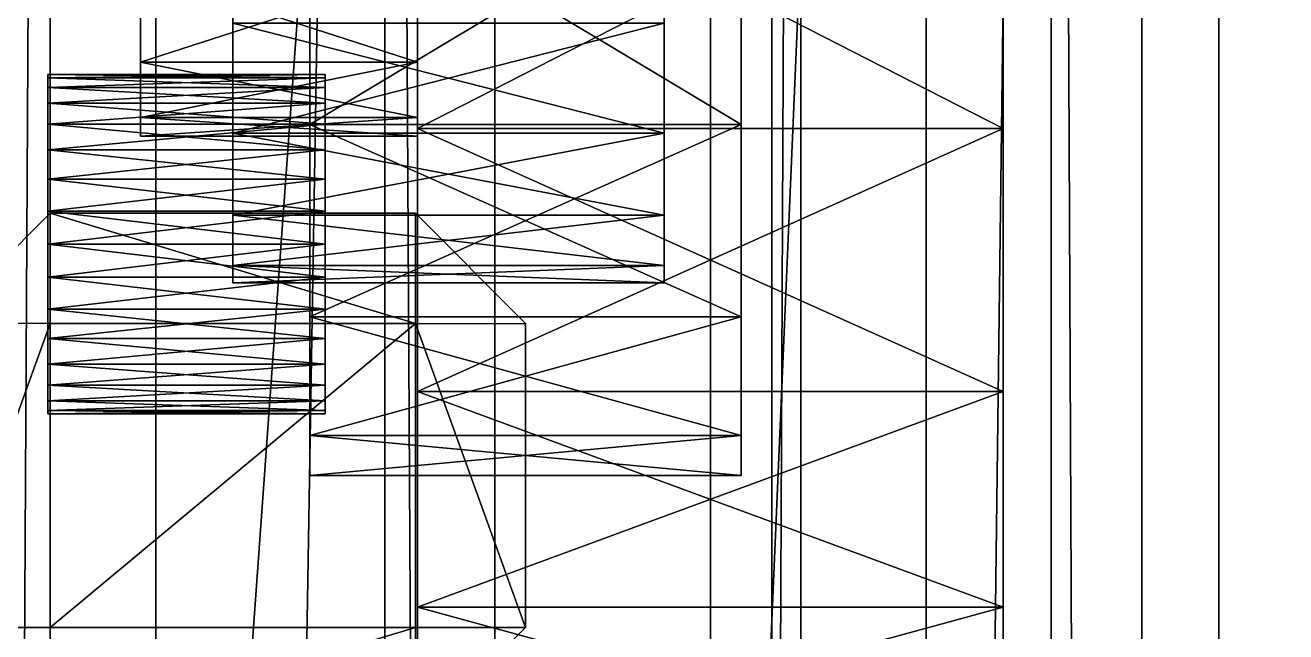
# Model space of a CAD drawing. Header units: millimetres. Extents: x -18 to 4450, y -985 to 970.
# Drawn here: x 47.5 to 129.3, y 349.9 to 389.2 of the extents above; entities that cross this region are included whole.
import ezdxf

# ---------------------------------------------------------------- set-up
doc = ezdxf.new("R2010")
doc.units = ezdxf.units.MM
for name, color, linetype in [('body__front_apron_lower_shadow', 8, 'CONTINUOUS'), ('body__hood_front_lip_shadow', 8, 'CONTINUOUS'), ('body__hood_front_rolled_lip_surface', 8, 'CONTINUOUS'), ('chassis__front_bumper', 250, 'CONTINUOUS'), ('chassis__front_bumper_swept_main_face', 250, 'CONTINUOUS'), ('chassis__front_right_tow_ring', 9, 'CONTINUOUS'), ('chassis__right_front_frame_horn_top_plate', 251, 'CONTINUOUS'), ('front_detail__front_grille_inset_rounded_surround_surface', 7, 'CONTINUOUS'), ('front_detail__headlamp_bezel_right', 9, 'CONTINUOUS'), ('front_detail__right_fog_lamp_drop_bracket', 251, 'CONTINUOUS'), ('front_detail__right_headlamp', 7, 'CONTINUOUS'), ('front_detail__right_headlamp_glass_highlight', 50, 'CONTINUOUS'), ('front_detail__right_headlamp_mount_screw_upper', 9, 'CONTINUOUS'), ('front_detail__white_grille_surround', 7, 'CONTINUOUS')]:
    doc.layers.add(name, color=color, linetype=linetype)

msp = doc.modelspace()

# ---------------------------------------------------------------- linework, layer by layer
at = {"layer": 'body__front_apron_lower_shadow'}
for points in [[(92, -634.119987, 715.879977), (92, -634.119987, 746.119976), (92, 634.119987, 746.119976)], [(92, -634.119987, 715.879977), (92, 634.119987, 746.119976), (92, 634.119987, 715.879977)], [(92, -634.119987, 715.879977), (97.879998, -634.119987, 709.999979), (97.879998, 634.119987, 709.999979)], [(92, -634.119987, 715.879977), (97.879998, 634.119987, 709.999979), (92, 634.119987, 715.879977)], [(92, -634.119987, 746.119976), (97.879998, -634.119987, 751.999974), (97.879998, 634.119987, 751.999974)], [(92, -634.119987, 746.119976), (97.879998, 634.119987, 751.999974), (92, 634.119987, 746.119976)], [(97.879998, -634.119987, 751.999974), (114.119999, -634.119987, 751.999974), (114.119999, 634.119987, 751.999974)], [(97.879998, -634.119987, 751.999974), (114.119999, 634.119987, 751.999974), (97.879998, 634.119987, 751.999974)], [(97.879998, -634.119987, 709.999979), (97.879998, 634.119987, 709.999979), (114.119999, 634.119987, 709.999979)], [(97.879998, -634.119987, 709.999979), (114.119999, 634.119987, 709.999979), (114.119999, -634.119987, 709.999979)], [(119.999997, -634.119987, 715.879977), (114.119999, -634.119987, 709.999979), (114.119999, 634.119987, 709.999979)], [(119.999997, -634.119987, 715.879977), (114.119999, 634.119987, 709.999979), (119.999997, 634.119987, 715.879977)], [(119.999997, -634.119987, 746.119976), (114.119999, -634.119987, 751.999974), (114.119999, 634.119987, 751.999974)], [(119.999997, -634.119987, 746.119976), (114.119999, 634.119987, 751.999974), (119.999997, 634.119987, 746.119976)], [(119.999997, -634.119987, 715.879977), (119.999997, 634.119987, 715.879977), (119.999997, 634.119987, 746.119976)], [(119.999997, -634.119987, 715.879977), (119.999997, 634.119987, 746.119976), (119.999997, -634.119987, 746.119976)]]:
    msp.add_3dface(points, dxfattribs=at)
at = {"layer": 'body__hood_front_lip_shadow'}
for points in [[(41.999999, -652.859986, 1229.140043), (49.139999, -652.859986, 1222.000003), (49.139999, 652.859986, 1222.000003)], [(41.999999, -652.859986, 1229.140043), (49.139999, 652.859986, 1222.000003), (41.999999, 652.859986, 1229.140043)], [(41.999999, -652.859986, 1248.860002), (49.139999, -652.859986, 1256.000042), (49.139999, 652.859986, 1256.000042)], [(41.999999, -652.859986, 1248.860002), (49.139999, 652.859986, 1256.000042), (41.999999, 652.859986, 1248.860002)], [(49.139999, -652.859986, 1256.000042), (70.859998, -652.859986, 1256.000042), (70.859998, 652.859986, 1256.000042)], [(49.139999, -652.859986, 1256.000042), (70.859998, 652.859986, 1256.000042), (49.139999, 652.859986, 1256.000042)], [(49.139999, -652.859986, 1222.000003), (49.139999, 652.859986, 1222.000003), (70.859998, 652.859986, 1222.000003)], [(49.139999, -652.859986, 1222.000003), (70.859998, 652.859986, 1222.000003), (70.859998, -652.859986, 1222.000003)], [(78.000002, -652.859986, 1229.140043), (70.859998, -652.859986, 1222.000003), (70.859998, 652.859986, 1222.000003)], [(78.000002, -652.859986, 1229.140043), (70.859998, 652.859986, 1222.000003), (78.000002, 652.859986, 1229.140043)], [(78.000002, -652.859986, 1248.860002), (70.859998, -652.859986, 1256.000042), (70.859998, 652.859986, 1256.000042)], [(78.000002, -652.859986, 1248.860002), (70.859998, 652.859986, 1256.000042), (78.000002, 652.859986, 1248.860002)], [(78.000002, -652.859986, 1229.140043), (78.000002, 652.859986, 1229.140043), (78.000002, 652.859986, 1248.860002)], [(78.000002, -652.859986, 1229.140043), (78.000002, 652.859986, 1248.860002), (78.000002, -652.859986, 1248.860002)]]:
    msp.add_3dface(points, dxfattribs=at)
at = {"layer": 'body__hood_front_rolled_lip_surface'}
for points in [[(96.000001, -610.000014, 1203.999996), (96.000001, 610.000014, 1203.999996), (150.000006, 610.000014, 1218.000054)], [(96.000001, -610.000014, 1203.999996), (150.000006, 610.000014, 1218.000054), (150.000006, -610.000014, 1218.000054)], [(96.000001, -610.000014, 1248.000026), (150.000006, -610.000014, 1253.999949), (150.000006, 610.000014, 1253.999949)], [(96.000001, -610.000014, 1248.000026), (150.000006, 610.000014, 1253.999949), (96.000001, 610.000014, 1248.000026)], [(96.000001, -610.000014, 1203.999996), (96.000001, -610.000014, 1248.000026), (96.000001, 610.000014, 1248.000026)], [(96.000001, -610.000014, 1203.999996), (96.000001, 610.000014, 1248.000026), (96.000001, 610.000014, 1203.999996)]]:
    msp.add_3dface(points, dxfattribs=at)
at = {"layer": 'chassis__front_bumper'}
for points in [[(29.999999, -800.000012, 644.999981), (174.999997, -800.000012, 644.999981), (174.999997, 800.000012, 644.999981)], [(29.999999, -800.000012, 644.999981), (174.999997, 800.000012, 644.999981), (29.999999, 800.000012, 644.999981)], [(29.999999, -800.000012, 524.999976), (29.999999, 800.000012, 524.999976), (174.999997, 800.000012, 524.999976)], [(29.999999, -800.000012, 524.999976), (174.999997, 800.000012, 524.999976), (174.999997, -800.000012, 524.999976)]]:
    msp.add_3dface(points, dxfattribs=at)
at = {"layer": 'chassis__front_bumper_swept_main_face'}
for points in [[(-17.999999, -759.99999, 483.999997), (-17.999999, 759.99999, 483.999997), (92, 759.99999, 519.999981)], [(-17.999999, -759.99999, 483.999997), (92, 759.99999, 519.999981), (92, -759.99999, 519.999981)], [(-17.999999, -759.99999, 607.99998), (92, -759.99999, 620.000005), (92, 759.99999, 620.000005)], [(-17.999999, -759.99999, 607.99998), (92, 759.99999, 620.000005), (-17.999999, 759.99999, 607.99998)], [(92, 759.99999, 519.999981), (92, 759.99999, 620.000005), (92, -759.99999, 620.000005)], [(92, 759.99999, 519.999981), (92, -759.99999, 620.000005), (92, -759.99999, 519.999981)]]:
    msp.add_3dface(points, dxfattribs=at)
at = {"layer": 'chassis__front_right_tow_ring'}
for points in [[(61.000001, 430.000007, 449.999988), (61.000001, 382.190496, 481.945276), (61.000001, 389.341354, 490.658641)], [(61.000001, 430.000007, 449.999988), (61.000001, 376.87692, 472.004294), (61.000001, 382.190496, 481.945276)], [(61.000001, 430.000007, 449.999988), (61.000001, 373.604834, 461.217701), (61.000001, 376.87692, 472.004294)], [(61.000001, 430.000007, 449.999988), (61.000001, 372.500002, 449.999988), (61.000001, 373.604834, 461.217701)], [(61.000001, 430.000007, 449.999988), (61.000001, 373.604834, 438.782305), (61.000001, 372.500002, 449.999988)], [(61.000001, 430.000007, 449.999988), (61.000001, 376.87692, 427.995712), (61.000001, 373.604834, 438.782305)], [(61.000001, 430.000007, 449.999988), (61.000001, 382.190496, 418.0547), (61.000001, 376.87692, 427.995712)], [(61.000001, 430.000007, 449.999988), (61.000001, 389.341354, 409.341365), (61.000001, 382.190496, 418.0547)], [(89.000002, 430.000007, 449.999988), (89.000002, 389.341354, 490.658641), (89.000002, 382.190496, 481.945276)], [(89.000002, 430.000007, 449.999988), (89.000002, 382.190496, 481.945276), (89.000002, 376.87692, 472.004294)], [(89.000002, 430.000007, 449.999988), (89.000002, 376.87692, 472.004294), (89.000002, 373.604834, 461.217701)], [(89.000002, 430.000007, 449.999988), (89.000002, 373.604834, 461.217701), (89.000002, 372.500002, 449.999988)], [(89.000002, 430.000007, 449.999988), (89.000002, 372.500002, 449.999988), (89.000002, 373.604834, 438.782305)], [(89.000002, 430.000007, 449.999988), (89.000002, 373.604834, 438.782305), (89.000002, 376.87692, 427.995712)], [(89.000002, 430.000007, 449.999988), (89.000002, 376.87692, 427.995712), (89.000002, 382.190496, 418.0547)], [(89.000002, 430.000007, 449.999988), (89.000002, 382.190496, 418.0547), (89.000002, 389.341354, 409.341365)], [(61.000001, 389.341354, 490.658641), (89.000002, 389.341354, 490.658641), (89.000002, 382.190496, 481.945276)], [(61.000001, 389.341354, 490.658641), (89.000002, 382.190496, 481.945276), (61.000001, 382.190496, 481.945276)], [(61.000001, 382.190496, 418.0547), (89.000002, 382.190496, 418.0547), (89.000002, 389.341354, 409.341365)], [(61.000001, 382.190496, 418.0547), (89.000002, 389.341354, 409.341365), (61.000001, 389.341354, 409.341365)], [(61.000001, 382.190496, 481.945276), (89.000002, 382.190496, 481.945276), (89.000002, 376.87692, 472.004294)], [(61.000001, 382.190496, 481.945276), (89.000002, 376.87692, 472.004294), (61.000001, 376.87692, 472.004294)], [(61.000001, 376.87692, 427.995712), (89.000002, 376.87692, 427.995712), (89.000002, 382.190496, 418.0547)], [(61.000001, 376.87692, 427.995712), (89.000002, 382.190496, 418.0547), (61.000001, 382.190496, 418.0547)], [(61.000001, 376.87692, 472.004294), (89.000002, 376.87692, 472.004294), (89.000002, 373.604834, 461.217701)], [(61.000001, 376.87692, 472.004294), (89.000002, 373.604834, 461.217701), (61.000001, 373.604834, 461.217701)], [(61.000001, 373.604834, 438.782305), (89.000002, 373.604834, 438.782305), (89.000002, 376.87692, 427.995712)], [(61.000001, 373.604834, 438.782305), (89.000002, 376.87692, 427.995712), (61.000001, 376.87692, 427.995712)], [(61.000001, 373.604834, 461.217701), (89.000002, 373.604834, 461.217701), (89.000002, 372.500002, 449.999988)], [(61.000001, 373.604834, 461.217701), (89.000002, 372.500002, 449.999988), (61.000001, 372.500002, 449.999988)], [(61.000001, 372.500002, 449.999988), (89.000002, 372.500002, 449.999988), (89.000002, 373.604834, 438.782305)], [(61.000001, 372.500002, 449.999988), (89.000002, 373.604834, 438.782305), (61.000001, 373.604834, 438.782305)]]:
    msp.add_3dface(points, dxfattribs=at)
at = {"layer": 'chassis__right_front_frame_horn_top_plate'}
for points in [[(119.999997, 342.500001, 555.000007), (119.999997, 342.500001, 578.999996), (119.999997, 437.5, 578.999996)], [(119.999997, 342.500001, 555.000007), (119.999997, 437.5, 578.999996), (119.999997, 437.5, 555.000007)], [(119.999997, 342.500001, 578.999996), (620.000005, 342.500001, 578.999996), (620.000005, 437.5, 578.999996)], [(119.999997, 342.500001, 578.999996), (620.000005, 437.5, 578.999996), (119.999997, 437.5, 578.999996)], [(119.999997, 342.500001, 555.000007), (119.999997, 437.5, 555.000007), (620.000005, 437.5, 555.000007)], [(119.999997, 342.500001, 555.000007), (620.000005, 437.5, 555.000007), (620.000005, 342.500001, 555.000007)]]:
    msp.add_3dface(points, dxfattribs=at)
at = {"layer": 'front_detail__front_grille_inset_rounded_surround_surface'}
for points in [[(56.000002, -584.999979, 801.999986), (56.000002, 584.999979, 801.999986), (105.999999, 584.999979, 819.999993)], [(56.000002, -584.999979, 801.999986), (105.999999, 584.999979, 819.999993), (105.999999, -584.999979, 819.999993)], [(56.000002, -584.999979, 1125), (105.999999, -584.999979, 1100.000024), (105.999999, 584.999979, 1100.000024)], [(56.000002, -584.999979, 1125), (105.999999, 584.999979, 1100.000024), (56.000002, 584.999979, 1125)], [(56.000002, -584.999979, 801.999986), (56.000002, -584.999979, 1125), (56.000002, 584.999979, 1125)], [(56.000002, -584.999979, 801.999986), (56.000002, 584.999979, 1125), (56.000002, 584.999979, 801.999986)], [(105.999999, 584.999979, 819.999993), (105.999999, 584.999979, 1100.000024), (105.999999, -584.999979, 1100.000024)], [(105.999999, 584.999979, 819.999993), (105.999999, -584.999979, 1100.000024), (105.999999, -584.999979, 819.999993)]]:
    msp.add_3dface(points, dxfattribs=at)
at = {"layer": 'front_detail__headlamp_bezel_right'}
for points in [[(66, 495.000005, 985.000014), (66, 382.751614, 1060.001969), (66, 399.540573, 1080.459356)], [(66, 495.000005, 985.000014), (66, 370.276272, 1036.662221), (66, 382.751614, 1060.001969)], [(66, 495.000005, 985.000014), (66, 362.593979, 1011.337161), (66, 370.276272, 1036.662221)], [(66, 495.000005, 985.000014), (66, 360.000014, 985.000014), (66, 362.593979, 1011.337161)], [(66, 495.000005, 985.000014), (66, 362.593979, 958.662808), (66, 360.000014, 985.000014)], [(66, 495.000005, 985.000014), (66, 370.276272, 933.337748), (66, 362.593979, 958.662808)], [(66, 495.000005, 985.000014), (66, 382.751614, 909.998), (66, 370.276272, 933.337748)], [(66, 495.000005, 985.000014), (66, 399.540573, 889.540613), (66, 382.751614, 909.998)], [(93.999997, 495.000005, 985.000014), (93.999997, 399.540573, 1080.459356), (93.999997, 382.751614, 1060.001969)], [(93.999997, 495.000005, 985.000014), (93.999997, 382.751614, 1060.001969), (93.999997, 370.276272, 1036.662221)], [(93.999997, 495.000005, 985.000014), (93.999997, 370.276272, 1036.662221), (93.999997, 362.593979, 1011.337161)], [(93.999997, 495.000005, 985.000014), (93.999997, 362.593979, 1011.337161), (93.999997, 360.000014, 985.000014)], [(93.999997, 495.000005, 985.000014), (93.999997, 360.000014, 985.000014), (93.999997, 362.593979, 958.662808)], [(93.999997, 495.000005, 985.000014), (93.999997, 362.593979, 958.662808), (93.999997, 370.276272, 933.337748)], [(93.999997, 495.000005, 985.000014), (93.999997, 370.276272, 933.337748), (93.999997, 382.751614, 909.998)], [(93.999997, 495.000005, 985.000014), (93.999997, 382.751614, 909.998), (93.999997, 399.540573, 889.540613)], [(66, 399.540573, 1080.459356), (93.999997, 399.540573, 1080.459356), (93.999997, 382.751614, 1060.001969)], [(66, 399.540573, 1080.459356), (93.999997, 382.751614, 1060.001969), (66, 382.751614, 1060.001969)], [(66, 382.751614, 909.998), (93.999997, 382.751614, 909.998), (93.999997, 399.540573, 889.540613)], [(66, 382.751614, 909.998), (93.999997, 399.540573, 889.540613), (66, 399.540573, 889.540613)], [(66, 382.751614, 1060.001969), (93.999997, 382.751614, 1060.001969), (93.999997, 370.276272, 1036.662221)], [(66, 382.751614, 1060.001969), (93.999997, 370.276272, 1036.662221), (66, 370.276272, 1036.662221)], [(66, 370.276272, 933.337748), (93.999997, 370.276272, 933.337748), (93.999997, 382.751614, 909.998)], [(66, 370.276272, 933.337748), (93.999997, 382.751614, 909.998), (66, 382.751614, 909.998)], [(66, 370.276272, 1036.662221), (93.999997, 370.276272, 1036.662221), (93.999997, 362.593979, 1011.337161)], [(66, 370.276272, 1036.662221), (93.999997, 362.593979, 1011.337161), (66, 362.593979, 1011.337161)], [(66, 362.593979, 958.662808), (93.999997, 362.593979, 958.662808), (93.999997, 370.276272, 933.337748)], [(66, 362.593979, 958.662808), (93.999997, 370.276272, 933.337748), (66, 370.276272, 933.337748)], [(66, 362.593979, 1011.337161), (93.999997, 362.593979, 1011.337161), (93.999997, 360.000014, 985.000014)], [(66, 362.593979, 1011.337161), (93.999997, 360.000014, 985.000014), (66, 360.000014, 985.000014)], [(66, 360.000014, 985.000014), (93.999997, 360.000014, 985.000014), (93.999997, 362.593979, 958.662808)], [(66, 360.000014, 985.000014), (93.999997, 362.593979, 958.662808), (66, 362.593979, 958.662808)]]:
    msp.add_3dface(points, dxfattribs=at)
at = {"layer": 'front_detail__right_fog_lamp_drop_bracket'}
for points in [[(41.999999, 369.859993, 555.140018), (49.139999, 377.000004, 555.140018), (49.139999, 377.000004, 625.859976)], [(41.999999, 369.859993, 555.140018), (49.139999, 377.000004, 625.859976), (41.999999, 369.859993, 625.859976)], [(41.999999, 369.859993, 555.140018), (49.139999, 377.000004, 555.140018), (49.139999, 369.859993, 547.999978)], [(41.999999, 369.859993, 625.859976), (49.139999, 377.000004, 625.859976), (49.139999, 369.859993, 633.000016)], [(49.139999, 377.000004, 555.140018), (49.139999, 377.000004, 625.859976), (72.860003, 377.000004, 625.859976)], [(49.139999, 377.000004, 555.140018), (72.860003, 377.000004, 625.859976), (72.860003, 377.000004, 555.140018)], [(49.139999, 377.000004, 555.140018), (49.139999, 369.859993, 547.999978), (72.860003, 369.859993, 547.999978)], [(49.139999, 377.000004, 555.140018), (72.860003, 369.859993, 547.999978), (72.860003, 377.000004, 555.140018)], [(49.139999, 377.000004, 625.859976), (49.139999, 369.859993, 633.000016), (72.860003, 369.859993, 633.000016)], [(49.139999, 377.000004, 625.859976), (72.860003, 369.859993, 633.000016), (72.860003, 377.000004, 625.859976)], [(79.999998, 369.859993, 555.140018), (72.860003, 377.000004, 555.140018), (72.860003, 377.000004, 625.859976)], [(79.999998, 369.859993, 555.140018), (72.860003, 377.000004, 625.859976), (79.999998, 369.859993, 625.859976)], [(79.999998, 369.859993, 555.140018), (72.860003, 377.000004, 555.140018), (72.860003, 369.859993, 547.999978)], [(79.999998, 369.859993, 625.859976), (72.860003, 377.000004, 625.859976), (72.860003, 369.859993, 633.000016)], [(41.999999, 350.140005, 555.140018), (49.139999, 350.140005, 547.999978), (49.139999, 369.859993, 547.999978)], [(41.999999, 350.140005, 555.140018), (49.139999, 369.859993, 547.999978), (41.999999, 369.859993, 555.140018)], [(41.999999, 350.140005, 625.859976), (49.139999, 350.140005, 633.000016), (49.139999, 369.859993, 633.000016)], [(41.999999, 350.140005, 625.859976), (49.139999, 369.859993, 633.000016), (41.999999, 369.859993, 625.859976)], [(49.139999, 350.140005, 633.000016), (72.860003, 350.140005, 633.000016), (72.860003, 369.859993, 633.000016)], [(49.139999, 350.140005, 633.000016), (72.860003, 369.859993, 633.000016), (49.139999, 369.859993, 633.000016)], [(49.139999, 350.140005, 547.999978), (49.139999, 369.859993, 547.999978), (72.860003, 369.859993, 547.999978)], [(49.139999, 350.140005, 547.999978), (72.860003, 369.859993, 547.999978), (72.860003, 350.140005, 547.999978)], [(79.999998, 350.140005, 555.140018), (72.860003, 350.140005, 547.999978), (72.860003, 369.859993, 547.999978)], [(79.999998, 350.140005, 555.140018), (72.860003, 369.859993, 547.999978), (79.999998, 369.859993, 555.140018)], [(79.999998, 350.140005, 625.859976), (72.860003, 350.140005, 633.000016), (72.860003, 369.859993, 633.000016)], [(79.999998, 350.140005, 625.859976), (72.860003, 369.859993, 633.000016), (79.999998, 369.859993, 625.859976)], [(79.999998, 350.140005, 555.140018), (79.999998, 369.859993, 555.140018), (79.999998, 369.859993, 625.859976)], [(79.999998, 350.140005, 555.140018), (79.999998, 369.859993, 625.859976), (79.999998, 350.140005, 625.859976)], [(41.999999, 350.140005, 555.140018), (49.139999, 342.999995, 555.140018), (49.139999, 342.999995, 625.859976)], [(41.999999, 350.140005, 555.140018), (49.139999, 342.999995, 625.859976), (41.999999, 350.140005, 625.859976)], [(41.999999, 350.140005, 555.140018), (49.139999, 342.999995, 555.140018), (49.139999, 350.140005, 547.999978)], [(41.999999, 350.140005, 625.859976), (49.139999, 342.999995, 625.859976), (49.139999, 350.140005, 633.000016)], [(49.139999, 342.999995, 555.140018), (49.139999, 350.140005, 547.999978), (72.860003, 350.140005, 547.999978)], [(49.139999, 342.999995, 555.140018), (72.860003, 350.140005, 547.999978), (72.860003, 342.999995, 555.140018)], [(49.139999, 342.999995, 625.859976), (49.139999, 350.140005, 633.000016), (72.860003, 350.140005, 633.000016)], [(49.139999, 342.999995, 625.859976), (72.860003, 350.140005, 633.000016), (72.860003, 342.999995, 625.859976)], [(79.999998, 350.140005, 555.140018), (72.860003, 342.999995, 555.140018), (72.860003, 342.999995, 625.859976)], [(79.999998, 350.140005, 555.140018), (72.860003, 342.999995, 625.859976), (79.999998, 350.140005, 625.859976)], [(79.999998, 350.140005, 555.140018), (72.860003, 342.999995, 555.140018), (72.860003, 350.140005, 547.999978)], [(79.999998, 350.140005, 625.859976), (72.860003, 342.999995, 625.859976), (72.860003, 350.140005, 633.000016)]]:
    msp.add_3dface(points, dxfattribs=at)
at = {"layer": 'front_detail__right_headlamp'}
for points in [[(72.999999, 444.999993, 985.000014), (72.999999, 382.498354, 1078.540325), (72.999999, 401.948124, 1088.936448)], [(72.999999, 444.999993, 985.000014), (72.999999, 365.450501, 1064.549565), (72.999999, 382.498354, 1078.540325)], [(72.999999, 444.999993, 985.000014), (72.999999, 351.459682, 1047.501683), (72.999999, 365.450501, 1064.549565)], [(72.999999, 444.999993, 985.000014), (72.999999, 341.063559, 1028.051853), (72.999999, 351.459682, 1047.501683)], [(72.999999, 444.999993, 985.000014), (72.999999, 334.661663, 1006.947637), (72.999999, 341.063559, 1028.051853)], [(72.999999, 444.999993, 985.000014), (72.999999, 332.500011, 985.000014), (72.999999, 334.661663, 1006.947637)], [(72.999999, 444.999993, 985.000014), (72.999999, 334.661663, 963.052332), (72.999999, 332.500011, 985.000014)], [(72.999999, 444.999993, 985.000014), (72.999999, 341.063559, 941.948116), (72.999999, 334.661663, 963.052332)], [(72.999999, 444.999993, 985.000014), (72.999999, 351.459682, 922.498345), (72.999999, 341.063559, 941.948116)], [(72.999999, 444.999993, 985.000014), (72.999999, 365.450501, 905.450463), (72.999999, 351.459682, 922.498345)], [(72.999999, 444.999993, 985.000014), (72.999999, 382.498354, 891.459644), (72.999999, 365.450501, 905.450463)], [(72.999999, 444.999993, 985.000014), (72.999999, 401.948124, 881.063581), (72.999999, 382.498354, 891.459644)], [(111.000001, 444.999993, 985.000014), (111.000001, 401.948124, 1088.936448), (111.000001, 382.498354, 1078.540325)], [(111.000001, 444.999993, 985.000014), (111.000001, 382.498354, 1078.540325), (111.000001, 365.450501, 1064.549565)], [(111.000001, 444.999993, 985.000014), (111.000001, 365.450501, 1064.549565), (111.000001, 351.459682, 1047.501683)], [(111.000001, 444.999993, 985.000014), (111.000001, 351.459682, 1047.501683), (111.000001, 341.063559, 1028.051853)], [(111.000001, 444.999993, 985.000014), (111.000001, 341.063559, 1028.051853), (111.000001, 334.661663, 1006.947637)], [(111.000001, 444.999993, 985.000014), (111.000001, 334.661663, 1006.947637), (111.000001, 332.500011, 985.000014)], [(111.000001, 444.999993, 985.000014), (111.000001, 332.500011, 985.000014), (111.000001, 334.661663, 963.052332)], [(111.000001, 444.999993, 985.000014), (111.000001, 334.661663, 963.052332), (111.000001, 341.063559, 941.948116)], [(111.000001, 444.999993, 985.000014), (111.000001, 341.063559, 941.948116), (111.000001, 351.459682, 922.498345)], [(111.000001, 444.999993, 985.000014), (111.000001, 351.459682, 922.498345), (111.000001, 365.450501, 905.450463)], [(111.000001, 444.999993, 985.000014), (111.000001, 365.450501, 905.450463), (111.000001, 382.498354, 891.459644)], [(111.000001, 444.999993, 985.000014), (111.000001, 382.498354, 891.459644), (111.000001, 401.948124, 881.063581)], [(72.999999, 401.948124, 1088.936448), (111.000001, 401.948124, 1088.936448), (111.000001, 382.498354, 1078.540325)], [(72.999999, 401.948124, 1088.936448), (111.000001, 382.498354, 1078.540325), (72.999999, 382.498354, 1078.540325)], [(72.999999, 382.498354, 891.459644), (111.000001, 382.498354, 891.459644), (111.000001, 401.948124, 881.063581)], [(72.999999, 382.498354, 891.459644), (111.000001, 401.948124, 881.063581), (72.999999, 401.948124, 881.063581)], [(72.999999, 382.498354, 1078.540325), (111.000001, 382.498354, 1078.540325), (111.000001, 365.450501, 1064.549565)], [(72.999999, 382.498354, 1078.540325), (111.000001, 365.450501, 1064.549565), (72.999999, 365.450501, 1064.549565)], [(72.999999, 365.450501, 905.450463), (111.000001, 365.450501, 905.450463), (111.000001, 382.498354, 891.459644)], [(72.999999, 365.450501, 905.450463), (111.000001, 382.498354, 891.459644), (72.999999, 382.498354, 891.459644)], [(72.999999, 365.450501, 1064.549565), (111.000001, 365.450501, 1064.549565), (111.000001, 351.459682, 1047.501683)], [(72.999999, 365.450501, 1064.549565), (111.000001, 351.459682, 1047.501683), (72.999999, 351.459682, 1047.501683)], [(72.999999, 351.459682, 922.498345), (111.000001, 351.459682, 922.498345), (111.000001, 365.450501, 905.450463)], [(72.999999, 351.459682, 922.498345), (111.000001, 365.450501, 905.450463), (72.999999, 365.450501, 905.450463)], [(72.999999, 351.459682, 1047.501683), (111.000001, 351.459682, 1047.501683), (111.000001, 341.063559, 1028.051853)], [(72.999999, 351.459682, 1047.501683), (111.000001, 341.063559, 1028.051853), (72.999999, 341.063559, 1028.051853)], [(72.999999, 341.063559, 941.948116), (111.000001, 341.063559, 941.948116), (111.000001, 351.459682, 922.498345)], [(72.999999, 341.063559, 941.948116), (111.000001, 351.459682, 922.498345), (72.999999, 351.459682, 922.498345)]]:
    msp.add_3dface(points, dxfattribs=at)
at = {"layer": 'front_detail__right_headlamp_glass_highlight'}
for points in [[(55, 444.999993, 1034.999967), (55, 386.79558, 1059.109092), (55, 392.617404, 1070.000887)], [(55, 444.999993, 1034.999967), (55, 383.21054, 1047.290683), (55, 386.79558, 1059.109092)], [(55, 444.999993, 1034.999967), (55, 381.999999, 1034.999967), (55, 383.21054, 1047.290683)], [(55, 444.999993, 1034.999967), (55, 383.21054, 1022.70925), (55, 381.999999, 1034.999967)], [(55, 444.999993, 1034.999967), (55, 386.79558, 1010.890961), (55, 383.21054, 1022.70925)], [(55, 444.999993, 1034.999967), (55, 392.617404, 999.999046), (55, 386.79558, 1010.890961)], [(72.999999, 444.999993, 1034.999967), (72.999999, 392.617404, 1070.000887), (72.999999, 386.79558, 1059.109092)], [(72.999999, 444.999993, 1034.999967), (72.999999, 386.79558, 1059.109092), (72.999999, 383.21054, 1047.290683)], [(72.999999, 444.999993, 1034.999967), (72.999999, 383.21054, 1047.290683), (72.999999, 381.999999, 1034.999967)], [(72.999999, 444.999993, 1034.999967), (72.999999, 381.999999, 1034.999967), (72.999999, 383.21054, 1022.70925)], [(72.999999, 444.999993, 1034.999967), (72.999999, 383.21054, 1022.70925), (72.999999, 386.79558, 1010.890961)], [(72.999999, 444.999993, 1034.999967), (72.999999, 386.79558, 1010.890961), (72.999999, 392.617404, 999.999046)], [(55, 392.617404, 1070.000887), (72.999999, 392.617404, 1070.000887), (72.999999, 386.79558, 1059.109092)], [(55, 392.617404, 1070.000887), (72.999999, 386.79558, 1059.109092), (55, 386.79558, 1059.109092)], [(55, 386.79558, 1010.890961), (72.999999, 386.79558, 1010.890961), (72.999999, 392.617404, 999.999046)], [(55, 386.79558, 1010.890961), (72.999999, 392.617404, 999.999046), (55, 392.617404, 999.999046)], [(55, 386.79558, 1059.109092), (72.999999, 386.79558, 1059.109092), (72.999999, 383.21054, 1047.290683)], [(55, 386.79558, 1059.109092), (72.999999, 383.21054, 1047.290683), (55, 383.21054, 1047.290683)], [(55, 383.21054, 1022.70925), (72.999999, 383.21054, 1022.70925), (72.999999, 386.79558, 1010.890961)], [(55, 383.21054, 1022.70925), (72.999999, 386.79558, 1010.890961), (55, 386.79558, 1010.890961)], [(55, 383.21054, 1047.290683), (72.999999, 383.21054, 1047.290683), (72.999999, 381.999999, 1034.999967)], [(55, 383.21054, 1047.290683), (72.999999, 381.999999, 1034.999967), (55, 381.999999, 1034.999967)], [(55, 381.999999, 1034.999967), (72.999999, 381.999999, 1034.999967), (72.999999, 383.21054, 1022.70925)], [(55, 381.999999, 1034.999967), (72.999999, 383.21054, 1022.70925), (55, 383.21054, 1022.70925)]]:
    msp.add_3dface(points, dxfattribs=at)
at = {"layer": 'front_detail__right_headlamp_mount_screw_upper'}
for points in [[(48.999999, 386.000007, 1093.999982), (67.000002, 386.000007, 1093.999982), (67.000002, 385.788649, 1096.145988)], [(48.999999, 386.000007, 1093.999982), (67.000002, 385.788649, 1096.145988), (48.999999, 385.788649, 1096.145988)], [(48.999999, 375, 1093.999982), (48.999999, 385.788649, 1096.145988), (48.999999, 386.000007, 1093.999982)], [(48.999999, 385.788649, 1091.853976), (67.000002, 385.788649, 1091.853976), (67.000002, 386.000007, 1093.999982)], [(48.999999, 385.788649, 1091.853976), (67.000002, 386.000007, 1093.999982), (48.999999, 386.000007, 1093.999982)], [(48.999999, 375, 1093.999982), (48.999999, 386.000007, 1093.999982), (48.999999, 385.788649, 1091.853976)], [(48.999999, 385.788649, 1096.145988), (67.000002, 385.788649, 1096.145988), (67.000002, 385.162681, 1098.2095)], [(48.999999, 385.788649, 1096.145988), (67.000002, 385.162681, 1098.2095), (48.999999, 385.162681, 1098.2095)], [(48.999999, 375, 1093.999982), (48.999999, 385.162681, 1098.2095), (48.999999, 385.788649, 1096.145988)], [(48.999999, 385.162681, 1089.790463), (67.000002, 385.162681, 1089.790463), (67.000002, 385.788649, 1091.853976)], [(48.999999, 385.162681, 1089.790463), (67.000002, 385.788649, 1091.853976), (48.999999, 385.788649, 1091.853976)], [(48.999999, 375, 1093.999982), (48.999999, 385.788649, 1091.853976), (48.999999, 385.162681, 1089.790463)], [(67.000002, 375, 1093.999982), (67.000002, 386.000007, 1093.999982), (67.000002, 385.788649, 1096.145988)], [(67.000002, 375, 1093.999982), (67.000002, 385.788649, 1091.853976), (67.000002, 386.000007, 1093.999982)], [(67.000002, 375, 1093.999982), (67.000002, 385.788649, 1096.145988), (67.000002, 385.162681, 1098.2095)], [(67.000002, 375, 1093.999982), (67.000002, 385.162681, 1089.790463), (67.000002, 385.788649, 1091.853976)], [(48.999999, 385.162681, 1098.2095), (67.000002, 385.162681, 1098.2095), (67.000002, 384.146154, 1100.111246)], [(48.999999, 385.162681, 1098.2095), (67.000002, 384.146154, 1100.111246), (48.999999, 384.146154, 1100.111246)], [(48.999999, 375, 1093.999982), (48.999999, 384.146154, 1100.111246), (48.999999, 385.162681, 1098.2095)], [(48.999999, 384.146154, 1087.888718), (67.000002, 384.146154, 1087.888718), (67.000002, 385.162681, 1089.790463)], [(48.999999, 384.146154, 1087.888718), (67.000002, 385.162681, 1089.790463), (48.999999, 385.162681, 1089.790463)], [(48.999999, 375, 1093.999982), (48.999999, 385.162681, 1089.790463), (48.999999, 384.146154, 1087.888718)], [(67.000002, 375, 1093.999982), (67.000002, 385.162681, 1098.2095), (67.000002, 384.146154, 1100.111246)], [(67.000002, 375, 1093.999982), (67.000002, 384.146154, 1087.888718), (67.000002, 385.162681, 1089.790463)], [(48.999999, 384.146154, 1100.111246), (67.000002, 384.146154, 1100.111246), (67.000002, 382.778168, 1101.77815)], [(48.999999, 384.146154, 1100.111246), (67.000002, 382.778168, 1101.77815), (48.999999, 382.778168, 1101.77815)], [(48.999999, 375, 1093.999982), (48.999999, 382.778168, 1101.77815), (48.999999, 384.146154, 1100.111246)], [(48.999999, 382.778168, 1086.221814), (67.000002, 382.778168, 1086.221814), (67.000002, 384.146154, 1087.888718)], [(48.999999, 382.778168, 1086.221814), (67.000002, 384.146154, 1087.888718), (48.999999, 384.146154, 1087.888718)], [(48.999999, 375, 1093.999982), (48.999999, 384.146154, 1087.888718), (48.999999, 382.778168, 1086.221814)], [(67.000002, 375, 1093.999982), (67.000002, 384.146154, 1100.111246), (67.000002, 382.778168, 1101.77815)], [(67.000002, 375, 1093.999982), (67.000002, 382.778168, 1086.221814), (67.000002, 384.146154, 1087.888718)], [(48.999999, 382.778168, 1101.77815), (67.000002, 382.778168, 1101.77815), (67.000002, 381.111264, 1103.146195)], [(48.999999, 382.778168, 1101.77815), (67.000002, 381.111264, 1103.146195), (48.999999, 381.111264, 1103.146195)], [(48.999999, 375, 1093.999982), (48.999999, 381.111264, 1103.146195), (48.999999, 382.778168, 1101.77815)], [(48.999999, 381.111264, 1084.853888), (67.000002, 381.111264, 1084.853888), (67.000002, 382.778168, 1086.221814)], [(48.999999, 381.111264, 1084.853888), (67.000002, 382.778168, 1086.221814), (48.999999, 382.778168, 1086.221814)], [(48.999999, 375, 1093.999982), (48.999999, 382.778168, 1086.221814), (48.999999, 381.111264, 1084.853888)], [(67.000002, 375, 1093.999982), (67.000002, 382.778168, 1101.77815), (67.000002, 381.111264, 1103.146195)], [(67.000002, 375, 1093.999982), (67.000002, 381.111264, 1084.853888), (67.000002, 382.778168, 1086.221814)], [(48.999999, 381.111264, 1103.146195), (67.000002, 381.111264, 1103.146195), (67.000002, 379.209518, 1104.162693)], [(48.999999, 381.111264, 1103.146195), (67.000002, 379.209518, 1104.162693), (48.999999, 379.209518, 1104.162693)], [(48.999999, 375, 1093.999982), (48.999999, 379.209518, 1104.162693), (48.999999, 381.111264, 1103.146195)], [(48.999999, 379.209518, 1083.837271), (67.000002, 379.209518, 1083.837271), (67.000002, 381.111264, 1084.853888)], [(48.999999, 379.209518, 1083.837271), (67.000002, 381.111264, 1084.853888), (48.999999, 381.111264, 1084.853888)], [(48.999999, 375, 1093.999982), (48.999999, 381.111264, 1084.853888), (48.999999, 379.209518, 1083.837271)], [(67.000002, 375, 1093.999982), (67.000002, 381.111264, 1103.146195), (67.000002, 379.209518, 1104.162693)], [(67.000002, 375, 1093.999982), (67.000002, 379.209518, 1083.837271), (67.000002, 381.111264, 1084.853888)], [(48.999999, 379.209518, 1104.162693), (67.000002, 379.209518, 1104.162693), (67.000002, 377.146006, 1104.788661)], [(48.999999, 379.209518, 1104.162693), (67.000002, 377.146006, 1104.788661), (48.999999, 377.146006, 1104.788661)], [(48.999999, 375, 1093.999982), (48.999999, 377.146006, 1104.788661), (48.999999, 379.209518, 1104.162693)], [(48.999999, 377.146006, 1083.211303), (67.000002, 377.146006, 1083.211303), (67.000002, 379.209518, 1083.837271)], [(48.999999, 377.146006, 1083.211303), (67.000002, 379.209518, 1083.837271), (48.999999, 379.209518, 1083.837271)], [(48.999999, 375, 1093.999982), (48.999999, 379.209518, 1083.837271), (48.999999, 377.146006, 1083.211303)], [(67.000002, 375, 1093.999982), (67.000002, 379.209518, 1104.162693), (67.000002, 377.146006, 1104.788661)], [(67.000002, 375, 1093.999982), (67.000002, 377.146006, 1083.211303), (67.000002, 379.209518, 1083.837271)], [(48.999999, 377.146006, 1104.788661), (67.000002, 377.146006, 1104.788661), (67.000002, 375, 1105.000019)], [(48.999999, 377.146006, 1104.788661), (67.000002, 375, 1105.000019), (48.999999, 375, 1105.000019)], [(48.999999, 375, 1093.999982), (48.999999, 375, 1105.000019), (48.999999, 377.146006, 1104.788661)], [(48.999999, 375, 1082.999945), (67.000002, 375, 1082.999945), (67.000002, 377.146006, 1083.211303)], [(48.999999, 375, 1082.999945), (67.000002, 377.146006, 1083.211303), (48.999999, 377.146006, 1083.211303)], [(48.999999, 375, 1093.999982), (48.999999, 377.146006, 1083.211303), (48.999999, 375, 1082.999945)], [(67.000002, 375, 1093.999982), (67.000002, 377.146006, 1104.788661), (67.000002, 375, 1105.000019)], [(67.000002, 375, 1093.999982), (67.000002, 375, 1082.999945), (67.000002, 377.146006, 1083.211303)], [(48.999999, 375, 1105.000019), (67.000002, 375, 1105.000019), (67.000002, 372.853994, 1104.788661)], [(48.999999, 375, 1105.000019), (67.000002, 372.853994, 1104.788661), (48.999999, 372.853994, 1104.788661)], [(48.999999, 375, 1093.999982), (48.999999, 372.853994, 1104.788661), (48.999999, 375, 1105.000019)], [(48.999999, 375, 1093.999982), (48.999999, 370.790482, 1104.162693), (48.999999, 372.853994, 1104.788661)], [(48.999999, 375, 1093.999982), (48.999999, 368.888736, 1103.146195), (48.999999, 370.790482, 1104.162693)], [(48.999999, 375, 1093.999982), (48.999999, 367.221832, 1101.77815), (48.999999, 368.888736, 1103.146195)], [(48.999999, 375, 1093.999982), (48.999999, 365.853846, 1100.111246), (48.999999, 367.221832, 1101.77815)], [(48.999999, 375, 1093.999982), (48.999999, 364.837319, 1098.2095), (48.999999, 365.853846, 1100.111246)], [(48.999999, 375, 1093.999982), (48.999999, 364.211351, 1096.145988), (48.999999, 364.837319, 1098.2095)], [(48.999999, 375, 1093.999982), (48.999999, 363.999993, 1093.999982), (48.999999, 364.211351, 1096.145988)], [(48.999999, 375, 1093.999982), (48.999999, 364.211351, 1091.853976), (48.999999, 363.999993, 1093.999982)], [(48.999999, 375, 1093.999982), (48.999999, 364.837319, 1089.790463), (48.999999, 364.211351, 1091.853976)], [(48.999999, 375, 1093.999982), (48.999999, 365.853846, 1087.888718), (48.999999, 364.837319, 1089.790463)], [(48.999999, 375, 1093.999982), (48.999999, 367.221832, 1086.221814), (48.999999, 365.853846, 1087.888718)], [(48.999999, 375, 1093.999982), (48.999999, 368.888736, 1084.853888), (48.999999, 367.221832, 1086.221814)], [(48.999999, 375, 1093.999982), (48.999999, 370.790482, 1083.837271), (48.999999, 368.888736, 1084.853888)], [(48.999999, 375, 1093.999982), (48.999999, 372.853994, 1083.211303), (48.999999, 370.790482, 1083.837271)], [(48.999999, 372.853994, 1083.211303), (67.000002, 372.853994, 1083.211303), (67.000002, 375, 1082.999945)], [(48.999999, 372.853994, 1083.211303), (67.000002, 375, 1082.999945), (48.999999, 375, 1082.999945)], [(48.999999, 375, 1093.999982), (48.999999, 375, 1082.999945), (48.999999, 372.853994, 1083.211303)], [(67.000002, 375, 1093.999982), (67.000002, 375, 1105.000019), (67.000002, 372.853994, 1104.788661)], [(67.000002, 375, 1093.999982), (67.000002, 372.853994, 1104.788661), (67.000002, 370.790482, 1104.162693)], [(67.000002, 375, 1093.999982), (67.000002, 370.790482, 1104.162693), (67.000002, 368.888736, 1103.146195)], [(67.000002, 375, 1093.999982), (67.000002, 368.888736, 1103.146195), (67.000002, 367.221832, 1101.77815)], [(67.000002, 375, 1093.999982), (67.000002, 367.221832, 1101.77815), (67.000002, 365.853846, 1100.111246)], [(67.000002, 375, 1093.999982), (67.000002, 365.853846, 1100.111246), (67.000002, 364.837319, 1098.2095)], [(67.000002, 375, 1093.999982), (67.000002, 364.837319, 1098.2095), (67.000002, 364.211351, 1096.145988)], [(67.000002, 375, 1093.999982), (67.000002, 364.211351, 1096.145988), (67.000002, 363.999993, 1093.999982)], [(67.000002, 375, 1093.999982), (67.000002, 363.999993, 1093.999982), (67.000002, 364.211351, 1091.853976)], [(67.000002, 375, 1093.999982), (67.000002, 364.211351, 1091.853976), (67.000002, 364.837319, 1089.790463)], [(67.000002, 375, 1093.999982), (67.000002, 364.837319, 1089.790463), (67.000002, 365.853846, 1087.888718)], [(67.000002, 375, 1093.999982), (67.000002, 365.853846, 1087.888718), (67.000002, 367.221832, 1086.221814)], [(67.000002, 375, 1093.999982), (67.000002, 367.221832, 1086.221814), (67.000002, 368.888736, 1084.853888)], [(67.000002, 375, 1093.999982), (67.000002, 368.888736, 1084.853888), (67.000002, 370.790482, 1083.837271)], [(67.000002, 375, 1093.999982), (67.000002, 370.790482, 1083.837271), (67.000002, 372.853994, 1083.211303)], [(67.000002, 375, 1093.999982), (67.000002, 372.853994, 1083.211303), (67.000002, 375, 1082.999945)], [(48.999999, 372.853994, 1104.788661), (67.000002, 372.853994, 1104.788661), (67.000002, 370.790482, 1104.162693)], [(48.999999, 372.853994, 1104.788661), (67.000002, 370.790482, 1104.162693), (48.999999, 370.790482, 1104.162693)], [(48.999999, 370.790482, 1083.837271), (67.000002, 370.790482, 1083.837271), (67.000002, 372.853994, 1083.211303)], [(48.999999, 370.790482, 1083.837271), (67.000002, 372.853994, 1083.211303), (48.999999, 372.853994, 1083.211303)], [(48.999999, 370.790482, 1104.162693), (67.000002, 370.790482, 1104.162693), (67.000002, 368.888736, 1103.146195)], [(48.999999, 370.790482, 1104.162693), (67.000002, 368.888736, 1103.146195), (48.999999, 368.888736, 1103.146195)], [(48.999999, 368.888736, 1084.853888), (67.000002, 368.888736, 1084.853888), (67.000002, 370.790482, 1083.837271)], [(48.999999, 368.888736, 1084.853888), (67.000002, 370.790482, 1083.837271), (48.999999, 370.790482, 1083.837271)], [(48.999999, 368.888736, 1103.146195), (67.000002, 368.888736, 1103.146195), (67.000002, 367.221832, 1101.77815)], [(48.999999, 368.888736, 1103.146195), (67.000002, 367.221832, 1101.77815), (48.999999, 367.221832, 1101.77815)], [(48.999999, 367.221832, 1086.221814), (67.000002, 367.221832, 1086.221814), (67.000002, 368.888736, 1084.853888)], [(48.999999, 367.221832, 1086.221814), (67.000002, 368.888736, 1084.853888), (48.999999, 368.888736, 1084.853888)], [(48.999999, 367.221832, 1101.77815), (67.000002, 367.221832, 1101.77815), (67.000002, 365.853846, 1100.111246)], [(48.999999, 367.221832, 1101.77815), (67.000002, 365.853846, 1100.111246), (48.999999, 365.853846, 1100.111246)], [(48.999999, 365.853846, 1087.888718), (67.000002, 365.853846, 1087.888718), (67.000002, 367.221832, 1086.221814)], [(48.999999, 365.853846, 1087.888718), (67.000002, 367.221832, 1086.221814), (48.999999, 367.221832, 1086.221814)], [(48.999999, 365.853846, 1100.111246), (67.000002, 365.853846, 1100.111246), (67.000002, 364.837319, 1098.2095)], [(48.999999, 365.853846, 1100.111246), (67.000002, 364.837319, 1098.2095), (48.999999, 364.837319, 1098.2095)], [(48.999999, 364.837319, 1089.790463), (67.000002, 364.837319, 1089.790463), (67.000002, 365.853846, 1087.888718)], [(48.999999, 364.837319, 1089.790463), (67.000002, 365.853846, 1087.888718), (48.999999, 365.853846, 1087.888718)], [(48.999999, 364.837319, 1098.2095), (67.000002, 364.837319, 1098.2095), (67.000002, 364.211351, 1096.145988)], [(48.999999, 364.837319, 1098.2095), (67.000002, 364.211351, 1096.145988), (48.999999, 364.211351, 1096.145988)], [(48.999999, 364.211351, 1091.853976), (67.000002, 364.211351, 1091.853976), (67.000002, 364.837319, 1089.790463)], [(48.999999, 364.211351, 1091.853976), (67.000002, 364.837319, 1089.790463), (48.999999, 364.837319, 1089.790463)], [(48.999999, 364.211351, 1096.145988), (67.000002, 364.211351, 1096.145988), (67.000002, 363.999993, 1093.999982)], [(48.999999, 364.211351, 1096.145988), (67.000002, 363.999993, 1093.999982), (48.999999, 363.999993, 1093.999982)], [(48.999999, 363.999993, 1093.999982), (67.000002, 363.999993, 1093.999982), (67.000002, 364.211351, 1091.853976)], [(48.999999, 363.999993, 1093.999982), (67.000002, 364.211351, 1091.853976), (48.999999, 364.211351, 1091.853976)]]:
    msp.add_3dface(points, dxfattribs=at)
at = {"layer": 'front_detail__white_grille_surround'}
for points in [[(125, -552.649975, 802.349985), (125, -552.649975, 1152.649999), (125, 552.649975, 1152.649999)], [(125, -552.649975, 802.349985), (125, 552.649975, 1152.649999), (125, 552.649975, 802.349985)], [(125, -552.649975, 802.349985), (132.349998, -552.649975, 795.000017), (132.349998, 552.649975, 795.000017)], [(125, -552.649975, 802.349985), (132.349998, 552.649975, 795.000017), (125, 552.649975, 802.349985)], [(125, -552.649975, 1152.649999), (132.349998, -552.649975, 1159.999967), (132.349998, 552.649975, 1159.999967)], [(125, -552.649975, 1152.649999), (132.349998, 552.649975, 1159.999967), (125, 552.649975, 1152.649999)]]:
    msp.add_3dface(points, dxfattribs=at)

doc.saveas('drawing.dxf')
